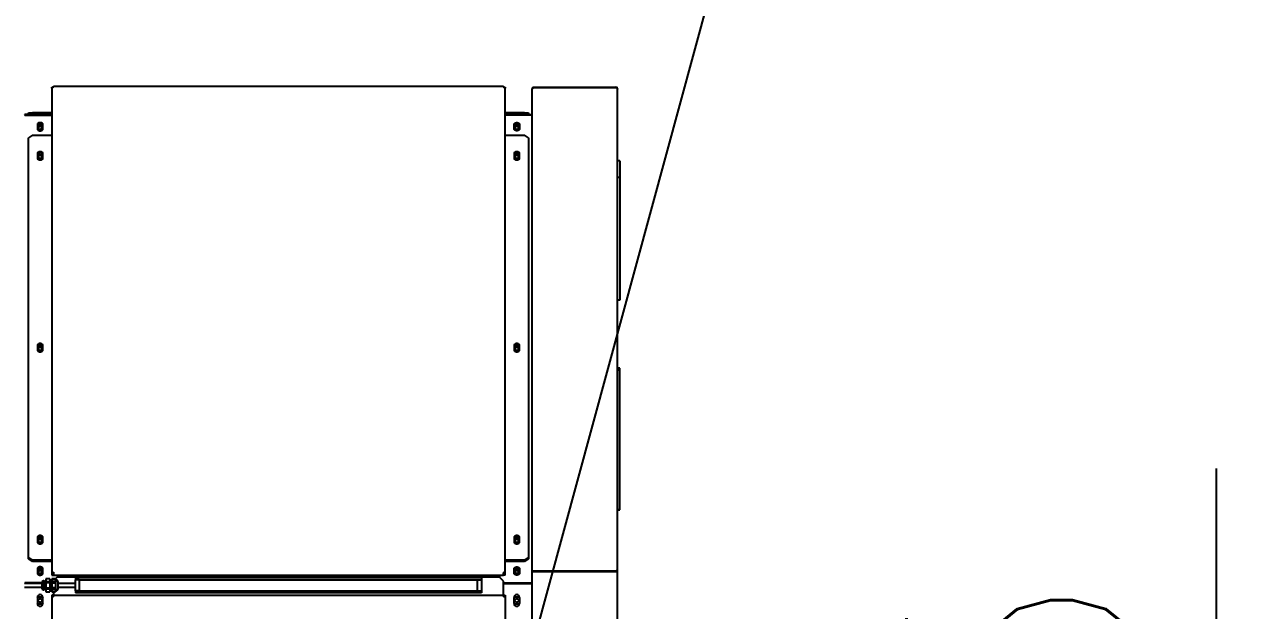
# Model space of a CAD drawing. Extents: x 28911 to 70911, y -59 to 29641.
# Drawn here: x 41907 to 43495, y 8107 to 8862 of the extents above; entities that cross this region are included whole.
import ezdxf

# ---------------------------------------------------------------- set-up
doc = ezdxf.new("R2010")
doc.units = 0
doc.header["$LTSCALE"] = 300
doc.header["$MEASUREMENT"] = 0
doc.layers.add('ddim', color=7, linetype='Continuous')
doc.layers.add('QUOTE', color=7, linetype='Continuous')
doc.styles.get("Standard").update_dxf_attribs({"font": 'STANDARD'})
doc.dimstyles.new('sc1a100$0', dxfattribs={"dimscale": 100, "dimtxt": 3, "dimasz": 3, "dimexe": 0, "dimexo": 0, "dimgap": 1, "dimtad": 1, "dimzin": 12, "dimdsep": 46, "dimtxsty": 'Standard', "dimblk": 'CLOSEDBLANK', "dimcen": 1, "dimclrd": 253, "dimclre": 253, "dimclrt": 2, "dimadec": 0, "dimazin": 3, "dimtfac": 1, "dimtmove": 0, "dimatfit": 1, "dimldrblk": 'CLOSEDBLANK', "dimfxl": 1, "dimtolj": 1, "dimtzin": 0, "dimarcsym": 0})
doc.dimstyles.new('sc1a40', dxfattribs={"dimscale": 40, "dimtxt": 3, "dimasz": 3, "dimexe": 0, "dimexo": 0, "dimgap": 1, "dimtad": 1, "dimzin": 12, "dimdsep": 46, "dimtxsty": 'Standard', "dimblk": 'CLOSEDBLANK', "dimcen": 1, "dimclrd": 253, "dimclre": 253, "dimclrt": 2, "dimadec": 0, "dimazin": 3, "dimtfac": 1, "dimtmove": 0, "dimatfit": 1, "dimldrblk": 'CLOSEDBLANK', "dimfxl": 1, "dimtolj": 1, "dimtzin": 0, "dimarcsym": 0})

# ---------------------------------------------------------------- blocks, each defined once
blk = doc.blocks.new('A$C714e681e')
at = {"color": 7, "linetype": 'Continuous', "lineweight": 25}
for p, q in [((3964.6, 2948.5), (3966.6, 2948.5)), ((3964.6, 2946.8), (3964.6, 2948.5)), ((3964.6, 2946.8), (3964.6, 2321.4)), ((3966.6, 2948.5), (3966.6, 2948.5)), ((4547.4, 2949), (3966.8, 2949)), ((3966.8, 2949), (3966.8, 2948.3)), ((4547.4, 2949), (4547.4, 2948.3)), ((4547.6, 2948.5), (4549.6, 2948.5)), ((4547.6, 2948.5), (4547.6, 2948.5)), ((4549.6, 2948.5), (4549.6, 2946.8)), ((4549.6, 2321.4), (4549.6, 2946.8)), ((4584.6, 2946.5), (4584.6, 2946.3)), ((4584.8, 2946.3), (4584.6, 2946.3)), ((4584.6, 2945.7), (4584.6, 2946.3)), ((4584.6, 2323.4), (4584.6, 2945.7)), ((4586.8, 2947.3), (4586.8, 2948.5)), ((4586.8, 2948.5), (4692.4, 2948.5)), ((4692.4, 2947.3), (4586.8, 2947.3)), ((4694.5, 2946.3), (4694.6, 2946.3)), ((4694.6, 2946.3), (4694.6, 2945.8)), ((4694.6, 2945.8), (4694.6, 2945.8)), ((4694.6, 2945.8), (4694.6, 2945.7)), ((4694.6, 2323.5), (4694.6, 2945.7)), ((3964.6, 2913), (3929.8, 2913)), ((3929.8, 2912.4), (3964.6, 2912.4)), ((3934.6, 2913), (3934.6, 2915)), ((3934.6, 2915), (3939.6, 2915)), ((3939.6, 2915), (3939.6, 2913)), ((3964.4, 2915), (3939.6, 2915)), ((3964.4, 2913), (3964.6, 2913)), ((4549.6, 2913), (4584.6, 2913)), ((4549.6, 2913), (4549.8, 2913)), ((4584.6, 2912.4), (4549.6, 2912.4)), ((4574.6, 2915), (4549.8, 2915)), ((4574.6, 2913), (4574.6, 2915)), ((4574.6, 2915), (4579.6, 2915)), ((4579.6, 2915), (4579.6, 2913)), ((3946.1, 2900.1), (3946.1, 2894.4)), ((3946.1, 2898), (3946.9, 2899)), ((3946.9, 2899), (3952.3, 2899)), ((3951.8, 2892.5), (3947.4, 2892.5)), ((3952.3, 2899), (3953.1, 2898)), ((3953.1, 2894.4), (3953.1, 2900.1)), ((4561.1, 2894.5), (4561.1, 2900.1)), ((4561.1, 2898), (4561.9, 2899)), ((4561.9, 2899), (4567.3, 2899)), ((4566.8, 2892.5), (4562.4, 2892.5)), ((4567.3, 2899), (4568.1, 2898)), ((4568.1, 2900.1), (4568.1, 2894.5)), ((3939.6, 2886.3), (3934.6, 2882.8)), ((3934.6, 2341.8), (3934.6, 2882.8)), ((3939.6, 2886.3), (3964.4, 2886.3)), ((4549.8, 2886.3), (4574.6, 2886.3)), ((4579.6, 2882.8), (4574.6, 2886.3)), ((4579.6, 2882.8), (4579.6, 2341.8)), ((3946.1, 2862.6), (3946.1, 2857)), ((3946.1, 2860.7), (3949.6, 2862.1)), ((3949.6, 2862.1), (3953.1, 2860.7)), ((3953.1, 2857), (3953.1, 2862.6)), ((4561.1, 2862.6), (4561.1, 2857)), ((4561.1, 2860.7), (4564.6, 2862.2)), ((4564.6, 2862.2), (4568.1, 2860.7)), ((4568.1, 2857), (4568.1, 2862.6)), ((3949.6, 2854.6), (3946.4, 2855.9)), ((3952.8, 2855.9), (3949.6, 2854.6)), ((4564.6, 2854.7), (4561.4, 2856)), ((4567.8, 2856), (4564.6, 2854.7)), ((4697.6, 2853.5), (4694.6, 2853.5)), ((4697.6, 2853.5), (4694.6, 2853.5)), ((4697.6, 2831.9), (4694.6, 2831.9)), ((4697.6, 2831.9), (4697.6, 2696)), ((4697.6, 2673.5), (4694.6, 2673.5)), ((3946.1, 2615.1), (3946.1, 2609.5)), ((3946.1, 2613.2), (3949.6, 2614.7)), ((3949.6, 2607.1), (3946.4, 2608.4)), ((3949.6, 2614.7), (3953.1, 2613.2)), ((3952.8, 2608.4), (3949.6, 2607.1)), ((3953.1, 2609.5), (3953.1, 2615.1)), ((4561.1, 2615.1), (4561.1, 2609.5)), ((4561.1, 2613.3), (4564.6, 2614.7)), ((4564.6, 2607.2), (4561.4, 2608.5)), ((4564.6, 2614.7), (4568.1, 2613.3)), ((4567.8, 2608.5), (4564.6, 2607.2)), ((4568.1, 2609.5), (4568.1, 2615.1)), ((4697.6, 2586), (4694.6, 2586)), ((4697.6, 2583.5), (4694.6, 2583.5)), ((4697.6, 2493.2), (4697.6, 2494)), ((4697.6, 2403.5), (4694.6, 2403.5)), ((4697.6, 2403), (4694.6, 2403)), ((4697.6, 2403), (4697.6, 2403.1)), ((3946.1, 2367.7), (3946.1, 2362)), ((3946.1, 2365.7), (3949.6, 2367.2)), ((3949.6, 2367.2), (3953.1, 2365.7)), ((3953.1, 2362), (3953.1, 2367.7)), ((4561.1, 2367.7), (4561.1, 2362)), ((4561.1, 2365.8), (4564.6, 2367.2)), ((4564.6, 2367.2), (4568.1, 2365.8)), ((4568.1, 2362), (4568.1, 2367.7)), ((3949.6, 2359.7), (3946.4, 2360.9)), ((3952.8, 2360.9), (3949.6, 2359.7)), ((4564.6, 2359.7), (4561.4, 2361)), ((4567.8, 2361), (4564.6, 2359.7)), ((3934.6, 2341.8), (3939.6, 2338.3)), ((3934.6, 2340.4), (3934.6, 2341.8)), ((3939.6, 2336.9), (3934.6, 2340.4)), ((3964.4, 2338.3), (3939.6, 2338.3)), ((3939.6, 2338.3), (3939.6, 2336.9)), ((3964.4, 2336.9), (3939.6, 2336.9)), ((3964.4, 2336.9), (3964.6, 2336.9)), ((4549.6, 2336.9), (4549.8, 2336.9)), ((4574.6, 2338.3), (4549.8, 2338.3)), ((4574.6, 2336.9), (4549.8, 2336.9)), ((4574.6, 2338.3), (4579.6, 2341.8)), ((4579.6, 2340.4), (4574.6, 2336.9)), ((4574.6, 2336.9), (4574.6, 2338.3)), ((4579.6, 2341.8), (4579.6, 2340.4)), ((3946.1, 2327.3), (3946.1, 2321.7)), ((3946.1, 2325.4), (3946.9, 2326.4)), ((3946.9, 2326.4), (3952.3, 2326.4)), ((3952, 2319.9), (3947.2, 2319.9)), ((3952.3, 2326.4), (3953.1, 2325.4)), ((3953.1, 2321.7), (3953.1, 2327.3)), ((3964.6, 2321.4), (3964.6, 2321.3)), ((3964.6, 2321.3), (3966.6, 2321.3)), ((3964.6, 2321.3), (3964.6, 2319.2)), ((3964.6, 2319.2), (3966.6, 2319.2)), ((3966.6, 2321.4), (3966.6, 2321.3)), ((3966.6, 2321.3), (3966.6, 2319.2)), ((3966.8, 2323), (3966.8, 2319.2)), ((3966.8, 2319.2), (4547.4, 2319.2)), ((3972.1, 2319.2), (3972.1, 2316.5)), ((4542.1, 2319.2), (4542.1, 2316.5)), ((4547.4, 2323), (4547.4, 2319.2)), ((4547.6, 2321.3), (4547.6, 2321.4)), ((4549.6, 2321.3), (4547.6, 2321.3)), ((4547.6, 2319.2), (4547.6, 2321.3)), ((4549.6, 2319.2), (4547.6, 2319.2)), ((4549.6, 2321.3), (4549.6, 2321.4)), ((4549.6, 2319.2), (4549.6, 2321.3)), ((4561.1, 2321.7), (4561.1, 2327.4)), ((4561.1, 2325.4), (4561.9, 2326.4)), ((4561.9, 2326.4), (4567.3, 2326.4)), ((4567, 2319.9), (4562.2, 2319.9)), ((4567.3, 2326.4), (4568.1, 2325.4)), ((4568.1, 2327.4), (4568.1, 2321.7)), ((4584.6, 670.9), (4584.6, 2323.4)), ((4586.8, 2323.5), (4586.8, 2324.7)), ((4586.8, 2324.7), (4692.4, 2324.7)), ((4692.4, 2323.5), (4586.8, 2323.5)), ((4694.6, 2323.5), (4692.4, 2323.5)), ((4694.6, 670.7), (4694.6, 2323.5)), ((3952.1, 2308.5), (3929.6, 2308.5)), ((3929.6, 2303.5), (3952.1, 2303.5)), ((3952.1, 2309.4), (3929.8, 2309.4)), ((3953.8, 2311.9), (3952.1, 2310.9)), ((3952.1, 2306), (3952.1, 2310.9)), ((3952.1, 2301.1), (3952.1, 2306)), ((3954.6, 2311.9), (3953.8, 2311.9)), ((3953.8, 2311.9), (3953.8, 2306)), ((3953.8, 2306), (3953.8, 2300.1)), ((3955.6, 2310.9), (3954.6, 2311.9)), ((3954.6, 2311.9), (3954.6, 2306)), ((3954.6, 2306), (3954.6, 2300.1)), ((3956.4, 2310.9), (3955.6, 2310.9)), ((3955.6, 2306), (3955.6, 2310.9)), ((3955.6, 2301.1), (3955.6, 2306)), ((3956.4, 2311.6), (3956.4, 2300.3)), ((3962.1, 2314.2), (3957.1, 2314.2)), ((3962.1, 2314.2), (3957.1, 2314.2)), ((3957.1, 2314.2), (3957.1, 2310.8)), ((3957.1, 2314.2), (3957.1, 2314.2)), ((3957.1, 2310.8), (3962.1, 2310.8)), ((3957.1, 2310.8), (3957.1, 2309.4)), ((3962.1, 2309.4), (3957.1, 2309.4)), ((3957.1, 2309.4), (3957.1, 2302.6)), ((3957.1, 2302.6), (3962.1, 2302.6)), ((3957.1, 2302.6), (3957.1, 2301.2)), ((3962.1, 2314.2), (3962.1, 2310.8)), ((3962.1, 2314.2), (3962.1, 2314.2)), ((3964.6, 2312.9), (3962.1, 2312.9)), ((3962.1, 2310.8), (3962.1, 2309.4)), ((3962.1, 2309.4), (3962.1, 2302.6)), ((3962.1, 2302.6), (3962.1, 2301.2)), ((3969.6, 2314.2), (3964.6, 2314.2)), ((3964.6, 2314.2), (3969.6, 2314.2)), ((3964.6, 2314.2), (3964.6, 2310.8)), ((3964.6, 2314.2), (3964.6, 2314.2)), ((3969.6, 2310.8), (3964.6, 2310.8)), ((3964.6, 2310.8), (3964.6, 2309.4)), ((3964.6, 2309.4), (3969.6, 2309.4)), ((3964.6, 2309.4), (3964.6, 2302.6)), ((3969.6, 2302.6), (3964.6, 2302.6)), ((3964.6, 2302.6), (3964.6, 2301.2)), ((3971.8, 2316.5), (3969.5, 2314.2)), ((3969.6, 2314.2), (3969.6, 2310.8)), ((3969.6, 2314.2), (3969.6, 2314.2)), ((3970.6, 2312.9), (3969.6, 2312.9)), ((3969.6, 2310.8), (3969.6, 2309.4)), ((3969.6, 2309.4), (3969.6, 2302.6)), ((3969.6, 2302.6), (3969.6, 2301.2)), ((4542.4, 2316.5), (3971.8, 2316.5)), ((3972.6, 2310.9), (3972.6, 2301)), ((3995.1, 2308.5), (3972.6, 2308.5)), ((3972.6, 2303.5), (3995.1, 2303.5)), ((4519.1, 2315.5), (3995.1, 2315.5)), ((3995.1, 2315.5), (3995.1, 2313.1)), ((4000.1, 2313.1), (3995.1, 2313.1)), ((3995.1, 2298.9), (3995.1, 2313.1)), ((4000.1, 2313.1), (4000.1, 2298.9)), ((4000.1, 2313.1), (4514.1, 2313.1)), ((4514.1, 2298.9), (4514.1, 2313.1)), ((4514.1, 2313.1), (4519.1, 2313.1)), ((4519.1, 2315.5), (4519.1, 2313.1)), ((4519.1, 2313.1), (4519.1, 2298.9)), ((4547.4, 2311.5), (4542.4, 2316.5)), ((4547.4, 2293.7), (4547.4, 2311.5)), ((4547.4, 2309.4), (4584.6, 2309.4)), ((4584.6, 2308), (4547.4, 2308)), ((3946.1, 2289.6), (3946.9, 2291.1)), ((3946.1, 2290.5), (3946.1, 2282.5)), ((3946.9, 2291.1), (3952.3, 2291.1)), ((3952.1, 2301.1), (3953.8, 2300.1)), ((3952.3, 2291.1), (3953.1, 2289.6)), ((3953.1, 2282.5), (3953.1, 2290.5)), ((3953.8, 2300.1), (3954.6, 2300.1)), ((3954.6, 2300.1), (3955.6, 2301.1)), ((3955.6, 2301.1), (3956.4, 2301.1)), ((3962.1, 2301.2), (3957.1, 2301.2)), ((3957.1, 2301.2), (3957.1, 2297.8)), ((3957.1, 2297.8), (3962.1, 2297.8)), ((3957.1, 2297.8), (3957.1, 2297.7)), ((3957.1, 2297.7), (3962.1, 2297.7)), ((3962.1, 2301.2), (3962.1, 2297.8)), ((3964.6, 2299), (3962.1, 2299)), ((3962.1, 2297.8), (3962.1, 2297.7)), ((3964.6, 2301.2), (3969.6, 2301.2)), ((3964.6, 2301.2), (3964.6, 2297.8)), ((3969.6, 2297.8), (3964.6, 2297.8)), ((3964.6, 2297.8), (3964.6, 2297.7)), ((3964.6, 2297.7), (3969.6, 2297.7)), ((3964.6, 2293.5), (3964.6, 2291.3)), ((3966.6, 2293.5), (3964.6, 2293.5)), ((3964.6, 2291.3), (3964.6, 672.7)), ((3966.8, 2291.3), (3964.6, 2291.3)), ((3966.6, 2291.3), (3966.6, 2293.5)), ((3966.8, 2297.7), (3966.8, 2293.7)), ((3966.8, 2293.7), (3966.8, 2293.5)), ((3966.8, 2291.3), (3966.8, 2293.5)), ((3966.8, 2293.5), (4547.4, 2293.5)), ((3969.6, 2301.2), (3969.6, 2297.8)), ((3970.6, 2299), (3969.6, 2299)), ((3969.6, 2297.8), (3969.6, 2297.7)), ((4000.1, 2298.9), (3995.1, 2298.9)), ((3995.1, 2298.9), (3995.1, 2296.5)), ((4519.1, 2296.5), (3995.1, 2296.5)), ((4000.1, 2298.9), (4514.1, 2298.9)), ((4514.1, 2298.9), (4519.1, 2298.9)), ((4519.1, 2298.9), (4519.1, 2296.5)), ((4547.4, 2293.5), (4547.4, 2293.7)), ((4547.4, 2293.5), (4547.4, 2291.3)), ((4549.6, 2291.3), (4547.4, 2291.3)), ((4547.6, 2293.5), (4549.6, 2293.5)), ((4547.6, 2293.5), (4547.6, 2291.3)), ((4549.6, 2293.5), (4549.6, 2291.3)), ((4549.6, 2291.3), (4549.6, 672.7)), ((4561.1, 2289.6), (4561.9, 2291.1)), ((4561.1, 2282.5), (4561.1, 2290.5)), ((4561.9, 2291.1), (4567.3, 2291.1)), ((4567.3, 2291.1), (4568.1, 2289.6)), ((4568.1, 2290.5), (4568.1, 2282.5)), ((3946.9, 2281.9), (3946.1, 2283.3)), ((3952.3, 2281.9), (3946.9, 2281.9)), ((3953.1, 2283.3), (3952.3, 2281.9)), ((4561.9, 2281.9), (4561.1, 2283.3)), ((4567.3, 2281.9), (4561.9, 2281.9)), ((4568.1, 2283.3), (4567.3, 2281.9))]:
    blk.add_line(p, q, dxfattribs=at)
at = {"color": 7, "linetype": 'Continuous', "lineweight": 25, "flags": 128}
for points in [[(3953.1, 2900.1), (3952.9, 2900.9), (3952.3, 2901.7), (3951.4, 2902.2), (3950.2, 2902.5), (3949, 2902.5), (3947.9, 2902.2), (3946.9, 2901.7), (3946.3, 2900.9), (3946.1, 2900.1)], [(3953.1, 2898.7), (3952.9, 2899.5), (3952.3, 2900.3), (3951.4, 2900.8), (3950.2, 2901.1), (3949, 2901.1), (3947.9, 2900.8), (3946.9, 2900.3), (3946.3, 2899.5), (3946.1, 2898.7)], [(3946.1, 2894.4), (3946.3, 2893.6), (3946.9, 2892.9), (3947.9, 2892.3), (3949, 2892), (3950.2, 2892), (3951.4, 2892.3), (3952.3, 2892.9), (3952.9, 2893.6), (3953.1, 2894.4)], [(3951.7, 2896.6), (3951.1, 2897.1), (3950.2, 2897.4), (3949.3, 2897.5), (3948.4, 2897.3), (3947.7, 2896.8), (3947.3, 2896.2), (3947.2, 2895.6), (3947.5, 2894.9), (3948.1, 2894.5), (3949, 2894.2), (3949.9, 2894.1), (3950.8, 2894.3), (3951.5, 2894.8), (3951.9, 2895.4), (3952, 2896), (3951.7, 2896.6)], [(4561.1, 2900.1), (4561.3, 2901), (4561.9, 2901.7), (4562.9, 2902.3), (4564, 2902.6), (4565.2, 2902.6), (4566.4, 2902.3), (4567.3, 2901.7), (4567.9, 2901), (4568.1, 2900.1)], [(4561.1, 2898.7), (4561.3, 2899.6), (4561.9, 2900.3), (4562.9, 2900.9), (4564, 2901.2), (4565.2, 2901.2), (4566.4, 2900.9), (4567.3, 2900.3), (4567.9, 2899.6), (4568.1, 2898.7)], [(4568.1, 2894.5), (4567.9, 2893.6), (4567.3, 2892.9), (4566.4, 2892.3), (4565.2, 2892), (4564, 2892), (4562.9, 2892.3), (4561.9, 2892.9), (4561.3, 2893.6), (4561.1, 2894.5)], [(4566.7, 2894.9), (4567, 2895.6), (4566.9, 2896.2), (4566.5, 2896.8), (4565.8, 2897.3), (4564.9, 2897.5), (4564, 2897.4), (4563.1, 2897.1), (4562.5, 2896.6), (4562.2, 2896), (4562.3, 2895.4), (4562.7, 2894.8), (4563.4, 2894.3), (4564.3, 2894.1), (4565.2, 2894.2), (4566.1, 2894.5), (4566.7, 2894.9)], [(3953.1, 2862.6), (3952.9, 2863.5), (3952.3, 2864.2), (3951.4, 2864.8), (3950.2, 2865.1), (3949, 2865.1), (3947.9, 2864.8), (3946.9, 2864.2), (3946.3, 2863.5), (3946.1, 2862.6)], [(3953.1, 2861.2), (3952.9, 2862.1), (3952.3, 2862.8), (3951.4, 2863.4), (3950.2, 2863.7), (3949, 2863.7), (3947.9, 2863.4), (3946.9, 2862.8), (3946.3, 2862.1), (3946.1, 2861.2)], [(3948.4, 2856.9), (3949.3, 2856.7), (3950.2, 2856.7), (3951.1, 2857), (3951.7, 2857.5), (3952, 2858.2), (3951.9, 2858.8), (3951.5, 2859.4), (3950.8, 2859.9), (3949.9, 2860.1), (3949, 2860), (3948.1, 2859.7), (3947.5, 2859.2), (3947.2, 2858.6), (3947.3, 2857.9), (3947.7, 2857.3), (3948.4, 2856.9)], [(4568.1, 2862.6), (4567.9, 2863.5), (4567.3, 2864.2), (4566.4, 2864.8), (4565.2, 2865.1), (4564, 2865.1), (4562.9, 2864.8), (4561.9, 2864.2), (4561.3, 2863.5), (4561.1, 2862.6)], [(4568.1, 2861.2), (4567.9, 2862.1), (4567.3, 2862.8), (4566.4, 2863.4), (4565.2, 2863.7), (4564, 2863.7), (4562.9, 2863.4), (4561.9, 2862.8), (4561.3, 2862.1), (4561.1, 2861.2)], [(4563.4, 2856.9), (4564.3, 2856.7), (4565.2, 2856.8), (4566.1, 2857.1), (4566.7, 2857.6), (4567, 2858.2), (4566.9, 2858.9), (4566.5, 2859.4), (4565.8, 2859.9), (4564.9, 2860.1), (4564, 2860.1), (4563.1, 2859.8), (4562.5, 2859.3), (4562.2, 2858.6), (4562.3, 2858), (4562.7, 2857.4), (4563.4, 2856.9)], [(3946.1, 2857), (3946.3, 2856.1), (3946.9, 2855.4), (3947.9, 2854.8), (3949, 2854.5), (3950.2, 2854.5), (3951.4, 2854.8), (3952.3, 2855.4), (3952.9, 2856.1), (3953.1, 2857)], [(4561.1, 2857), (4561.3, 2856.1), (4561.9, 2855.4), (4562.9, 2854.8), (4564, 2854.5), (4565.2, 2854.5), (4566.4, 2854.8), (4567.3, 2855.4), (4567.9, 2856.1), (4568.1, 2857)], [(3953.1, 2615.1), (3952.9, 2616), (3952.3, 2616.7), (3951.4, 2617.3), (3950.2, 2617.6), (3949, 2617.6), (3947.9, 2617.3), (3946.9, 2616.7), (3946.3, 2616), (3946.1, 2615.1)], [(3953.1, 2613.7), (3952.9, 2614.6), (3952.3, 2615.3), (3951.4, 2615.9), (3950.2, 2616.2), (3949, 2616.2), (3947.9, 2615.9), (3946.9, 2615.3), (3946.3, 2614.6), (3946.1, 2613.7)], [(3946.1, 2609.5), (3946.3, 2608.6), (3946.9, 2607.9), (3947.9, 2607.3), (3949, 2607), (3950.2, 2607), (3951.4, 2607.3), (3952.3, 2607.9), (3952.9, 2608.6), (3953.1, 2609.5)], [(3948.4, 2609.4), (3949.3, 2609.2), (3950.2, 2609.3), (3951.1, 2609.5), (3951.7, 2610), (3952, 2610.7), (3951.9, 2611.3), (3951.5, 2611.9), (3950.8, 2612.4), (3949.9, 2612.6), (3949, 2612.5), (3948.1, 2612.2), (3947.5, 2611.7), (3947.2, 2611.1), (3947.3, 2610.5), (3947.7, 2609.9), (3948.4, 2609.4)], [(4568.1, 2615.1), (4567.9, 2616), (4567.3, 2616.7), (4566.4, 2617.3), (4565.2, 2617.6), (4564, 2617.6), (4562.9, 2617.3), (4561.9, 2616.7), (4561.3, 2616), (4561.1, 2615.1)], [(4568.1, 2613.7), (4567.9, 2614.6), (4567.3, 2615.3), (4566.4, 2615.9), (4565.2, 2616.2), (4564, 2616.2), (4562.9, 2615.9), (4561.9, 2615.3), (4561.3, 2614.6), (4561.1, 2613.7)], [(4561.1, 2609.5), (4561.3, 2608.6), (4561.9, 2607.9), (4562.9, 2607.3), (4564, 2607), (4565.2, 2607), (4566.4, 2607.3), (4567.3, 2607.9), (4567.9, 2608.6), (4568.1, 2609.5)], [(4563.4, 2609.5), (4564.3, 2609.2), (4565.2, 2609.3), (4566.1, 2609.6), (4566.7, 2610.1), (4567, 2610.7), (4566.9, 2611.4), (4566.5, 2612), (4565.8, 2612.4), (4564.9, 2612.6), (4564, 2612.6), (4563.1, 2612.3), (4562.5, 2611.8), (4562.2, 2611.1), (4562.3, 2610.5), (4562.7, 2609.9), (4563.4, 2609.5)], [(3953.1, 2367.7), (3952.9, 2368.5), (3952.3, 2369.2), (3951.4, 2369.8), (3950.2, 2370.1), (3949, 2370.1), (3947.9, 2369.8), (3946.9, 2369.2), (3946.3, 2368.5), (3946.1, 2367.7)], [(3953.1, 2366.2), (3952.9, 2367.1), (3952.3, 2367.8), (3951.4, 2368.4), (3950.2, 2368.7), (3949, 2368.7), (3947.9, 2368.4), (3946.9, 2367.8), (3946.3, 2367.1), (3946.1, 2366.2)], [(4568.1, 2367.7), (4567.9, 2368.5), (4567.3, 2369.2), (4566.4, 2369.8), (4565.2, 2370.1), (4564, 2370.1), (4562.9, 2369.8), (4561.9, 2369.2), (4561.3, 2368.5), (4561.1, 2367.7)], [(4568.1, 2366.2), (4567.9, 2367.1), (4567.3, 2367.8), (4566.4, 2368.4), (4565.2, 2368.7), (4564, 2368.7), (4562.9, 2368.4), (4561.9, 2367.8), (4561.3, 2367.1), (4561.1, 2366.2)], [(3946.1, 2362), (3946.3, 2361.1), (3946.9, 2360.4), (3947.9, 2359.9), (3949, 2359.6), (3950.2, 2359.6), (3951.4, 2359.9), (3952.3, 2360.4), (3952.9, 2361.1), (3953.1, 2362)], [(3948.4, 2361.9), (3949.3, 2361.7), (3950.2, 2361.8), (3951.1, 2362.1), (3951.7, 2362.6), (3952, 2363.2), (3951.9, 2363.8), (3951.5, 2364.4), (3950.8, 2364.9), (3949.9, 2365.1), (3949, 2365), (3948.1, 2364.8), (3947.5, 2364.3), (3947.2, 2363.6), (3947.3, 2363), (3947.7, 2362.4), (3948.4, 2361.9)], [(4561.1, 2362), (4561.3, 2361.1), (4561.9, 2360.4), (4562.9, 2359.9), (4564, 2359.6), (4565.2, 2359.6), (4566.4, 2359.9), (4567.3, 2360.4), (4567.9, 2361.1), (4568.1, 2362)], [(4563.4, 2362), (4564.3, 2361.8), (4565.2, 2361.8), (4566.1, 2362.1), (4566.7, 2362.6), (4567, 2363.2), (4566.9, 2363.9), (4566.5, 2364.5), (4565.8, 2364.9), (4564.9, 2365.1), (4564, 2365.1), (4563.1, 2364.8), (4562.5, 2364.3), (4562.2, 2363.7), (4562.3, 2363), (4562.7, 2362.4), (4563.4, 2362)], [(3953.1, 2327.3), (3952.9, 2328.2), (3952.3, 2328.9), (3951.4, 2329.5), (3950.2, 2329.8), (3949, 2329.8), (3947.9, 2329.5), (3946.9, 2328.9), (3946.3, 2328.2), (3946.1, 2327.3)], [(3953.1, 2325.9), (3952.9, 2326.8), (3952.3, 2327.5), (3951.4, 2328.1), (3950.2, 2328.4), (3949, 2328.4), (3947.9, 2328.1), (3946.9, 2327.5), (3946.3, 2326.8), (3946.1, 2325.9)], [(3946.1, 2321.7), (3946.3, 2320.8), (3946.9, 2320.1), (3947.9, 2319.5), (3949, 2319.3), (3950.2, 2319.3), (3951.4, 2319.5), (3952.3, 2320.1), (3952.9, 2320.8), (3953.1, 2321.7)], [(3951.7, 2324), (3951.1, 2324.5), (3950.2, 2324.8), (3949.3, 2324.8), (3948.4, 2324.6), (3947.7, 2324.2), (3947.3, 2323.6), (3947.2, 2322.9), (3947.5, 2322.3), (3948.1, 2321.8), (3949, 2321.5), (3949.9, 2321.5), (3950.8, 2321.7), (3951.5, 2322.1), (3951.9, 2322.7), (3952, 2323.4), (3951.7, 2324)], [(4561.1, 2327.4), (4561.3, 2328.2), (4561.9, 2329), (4562.9, 2329.5), (4564, 2329.8), (4565.2, 2329.8), (4566.4, 2329.5), (4567.3, 2329), (4567.9, 2328.2), (4568.1, 2327.4)], [(4561.1, 2326), (4561.3, 2326.8), (4561.9, 2327.6), (4562.9, 2328.1), (4564, 2328.4), (4565.2, 2328.4), (4566.4, 2328.1), (4567.3, 2327.6), (4567.9, 2326.8), (4568.1, 2326)], [(4568.1, 2321.7), (4567.9, 2320.9), (4567.3, 2320.1), (4566.4, 2319.6), (4565.2, 2319.3), (4564, 2319.3), (4562.9, 2319.6), (4561.9, 2320.1), (4561.3, 2320.9), (4561.1, 2321.7)], [(4566.7, 2322.3), (4567, 2322.9), (4566.9, 2323.6), (4566.5, 2324.2), (4565.8, 2324.6), (4564.9, 2324.8), (4564, 2324.8), (4563.1, 2324.5), (4562.5, 2324), (4562.2, 2323.4), (4562.3, 2322.7), (4562.7, 2322.1), (4563.4, 2321.7), (4564.3, 2321.5), (4565.2, 2321.5), (4566.1, 2321.8), (4566.7, 2322.3)]]:
    blk.add_lwpolyline(points, dxfattribs=at)
at = {"color": 7, "linetype": 'Continuous', "lineweight": 25}
for centre in [(3949.6, 2286.5), (4564.6, 2286.5)]:
    blk.add_circle(centre, 2.4, dxfattribs=at)
for centre, radius, start, end in [((3966.5, 2946.4), 1.96, 81.9505, 168.5782), ((3966.8, 2946.3), 2.2, 90, 133.7506), ((4547.4, 2946.3), 2.2, 46.2494, 90), ((4547.7, 2946.4), 1.96, 11.4218, 98.0495), ((4692.4, 2946.3), 2.2, 0, 90), ((4692.7, 2945.3), 1.96, 11.4218, 98.0495), ((3929.8, 2913.2), 0.2, 180, 270), ((3929.8, 2912.6), 0.179, 191.4218, 278.0495), ((3964.4, 2915.2), 0.2, 270, 0), ((4549.8, 2915.2), 0.2, 180, 270), ((4584.4, 2913.2), 0.2, 270, 0), ((3964.4, 2886.5), 0.179, 261.9505, 348.5782), ((4549.8, 2886.5), 0.179, 191.4218, 278.0495), ((3964.4, 2338.5), 0.179, 261.9505, 348.5782), ((4549.8, 2338.5), 0.179, 191.4218, 278.0495), ((3966.5, 2321), 1.96, 81.9505, 168.5782), ((3966.8, 2321.4), 0.179, 81.9505, 168.5782), ((4547.7, 2321), 1.96, 11.4218, 98.0495), ((4547.4, 2321.4), 0.179, 11.4218, 98.0495), ((4692.6, 2322.6), 2.11, 24.9847, 96.291), ((3929.8, 2309.6), 0.179, 191.4218, 278.0495), ((3957.1, 2311.6), 0.75, 90, 180), ((3970.6, 2310.9), 2, 0, 90), ((3949.6, 2290.5), 3.5, 0, 180), ((3957.1, 2300.3), 0.75, 180, 270), ((3970.6, 2301), 2, 270, 0), ((4564.6, 2290.5), 3.5, 0, 180), ((3949.6, 2282.5), 3.5, 180, 0), ((4564.6, 2282.5), 3.5, 180, 0)]:
    blk.add_arc(centre, radius, start, end, dxfattribs=at)
for points in [[(4584.6, 2946.3), (4584.6, 2946.6), (4584.7, 2947.2), (4585.2, 2947.9), (4585.9, 2948.4), (4586.5, 2948.5), (4586.8, 2948.5)], [(4586.8, 2947.3), (4586.5, 2947.3), (4585.9, 2947.2), (4585.2, 2946.8), (4584.7, 2946.3), (4584.6, 2945.9), (4584.6, 2945.7)], [(4586.8, 2323.5), (4586.5, 2323.5), (4585.9, 2323.5), (4585.2, 2323.5), (4584.7, 2323.4), (4584.6, 2323.4), (4584.6, 2323.4)]]:
    blk.add_open_spline(points, degree=3, dxfattribs=at)
for points, knots in [([(4697.6, 2853.5), (4697.6, 2853.4), (4697.6, 2853.3), (4697.6, 2852), (4697.6, 2849.9), (4697.6, 2846.8), (4697.6, 2842.7), (4697.6, 2837.6), (4697.6, 2833.9), (4697.6, 2831.9)], [0, 0, 0, 0, 0.154152, 0.291348, 0.417883, 0.541688, 0.67761, 0.828276, 1, 1, 1, 1]), ([(4697.6, 2696), (4697.6, 2694.1), (4697.6, 2690.4), (4697.6, 2685.3), (4697.6, 2681.1), (4697.6, 2677.7), (4697.6, 2675.2), (4697.6, 2673.7), (4697.6, 2673.6), (4697.6, 2673.5)], [0, 0, 0, 0, 0.160223, 0.30095, 0.428415, 0.550895, 0.683904, 0.83121, 1, 1, 1, 1]), ([(4697.6, 2583.8), (4697.6, 2584.1), (4697.6, 2584.9), (4697.6, 2585.8), (4697.6, 2585.9), (4697.6, 2586)], [0, 0, 0, 0, 0.164434, 0.581884, 1, 1, 1, 1]), ([(4697.6, 2494), (4697.6, 2497), (4697.6, 2503.1), (4697.6, 2512.1), (4697.6, 2521.1), (4697.6, 2530), (4697.6, 2538.8), (4697.6, 2547.3), (4697.6, 2555.1), (4697.6, 2562), (4697.6, 2568), (4697.6, 2573), (4697.6, 2577.1), (4697.6, 2580.2), (4697.6, 2582.2), (4697.6, 2583.3), (4697.6, 2583.4), (4697.6, 2583.5)], [0, 0, 0, 0, 0.071441, 0.14287, 0.214317, 0.285743, 0.357189, 0.428606, 0.500032, 0.562533, 0.625019, 0.687508, 0.750004, 0.812491, 0.87499, 0.937493, 1, 1, 1, 1]), ([(4697.6, 2403.5), (4697.6, 2403.5), (4697.6, 2403.7), (4697.6, 2404.7), (4697.6, 2406.8), (4697.6, 2409.7), (4697.6, 2413.7), (4697.6, 2418.7), (4697.6, 2424.5), (4697.6, 2431), (4697.6, 2438.5), (4697.6, 2446.8), (4697.6, 2455.9), (4697.6, 2465.1), (4697.6, 2474.4), (4697.6, 2483.8), (4697.6, 2490.1), (4697.6, 2493.2)], [0, 0, 0, 0, 0.062726, 0.125449, 0.188169, 0.250886, 0.313584, 0.375184, 0.436772, 0.49837, 0.559972, 0.633302, 0.706638, 0.779974, 0.85332, 0.926657, 1, 1, 1, 1]), ([(4584.7, 2323.4), (4584.7, 2323.5), (4584.7, 2323.9), (4585.2, 2324.3), (4585.9, 2324.6), (4586.5, 2324.7), (4586.8, 2324.7)], [0, 0, 0, 0, 0.173806, 0.449204, 0.724602, 1, 1, 1, 1])]:
    blk.add_open_spline(points, degree=3, knots=knots, dxfattribs=at)
blk = doc.blocks.new('_ClosedBlank')
at = {"color": 0, "linetype": 'ByBlock', "lineweight": -2}
for p, q in [((-1, 0.1667), (0, 0)), ((-1, 0.1667), (-1, -0.1667)), ((0, 0), (-1, -0.1667))]:
    blk.add_line(p, q, dxfattribs=at)
blk = doc.blocks.new('*D86')
at = {"layer": 'ddim', "color": 253, "lineweight": -2, "ltscale": 50, "transparency": 16777216}
for p, q in [((43444.8, 7018.3), (43444.8, 8289.8)), ((43046.7, 6718.3), (43444.8, 6718.3)), ((43444.8, 5833.3), (43444.8, 6718.3)), ((42265.2, 5833.3), (43444.8, 5833.3)), ((43444.8, 5533.3), (43444.8, 5233.3))]:
    blk.add_line(p, q, dxfattribs=at)
at = {"layer": 'DEFPOINTS', "color": 0, "ltscale": 50, "transparency": 16777216}
for p in [(43046.7, 6718.3), (43444.8, 6718.3), (42265.2, 5833.3)]:
    blk.add_point(p, dxfattribs=at)
at = {"layer": 'ddim', "color": 253, "lineweight": -2, "ltscale": 50, "transparency": 16777216, "xscale": 300, "yscale": 300, "zscale": 300}
for p, rotation in [((43444.8, 6718.3), 270), ((43444.8, 5833.3), 90)]:
    blk.add_blockref('_ClosedBlank', p, dxfattribs=dict(at, rotation=rotation))
at = {"layer": 'ddim', "color": 2, "ltscale": 50, "transparency": 16777216, "insert": (43194.8, 7804.1), "char_height": 300, "attachment_point": 5, "rotation": 90}
blk.add_mtext('\\A1;885', dxfattribs=at)

msp = doc.modelspace()

# ---------------------------------------------------------------- block references
at = {"color": 4, "ltscale": 50}
msp.add_blockref('A$C714e681e', (37977.344, 5833.338), dxfattribs=at)

# ---------------------------------------------------------------- dimensions: what is measured, and where the dimension line sits
at = {"layer": 'ddim', "color": 1, "ltscale": 50}
dim = msp.add_linear_dim(base=(43444.828, 6718.338), p1=(42265.244, 5833.338), p2=(43046.724, 6718.338), angle=90, dimstyle='sc1a100$0', dxfattribs=at)
dim.commit()
dim.dimension.update_dxf_attribs({"geometry": '*D86', "text_midpoint": (43194.828, 7804.053)})

# ---------------------------------------------------------------- leaders
at = {"layer": 'QUOTE'}
msp.add_leader([(42196.59, 6718.338), (43153.834, 10232.91), (43461.944, 10232.94)], dimstyle='sc1a40', override={"dimgap": 1, "dimtad": 0}, dxfattribs=at)

doc.saveas('drawing.dxf')
